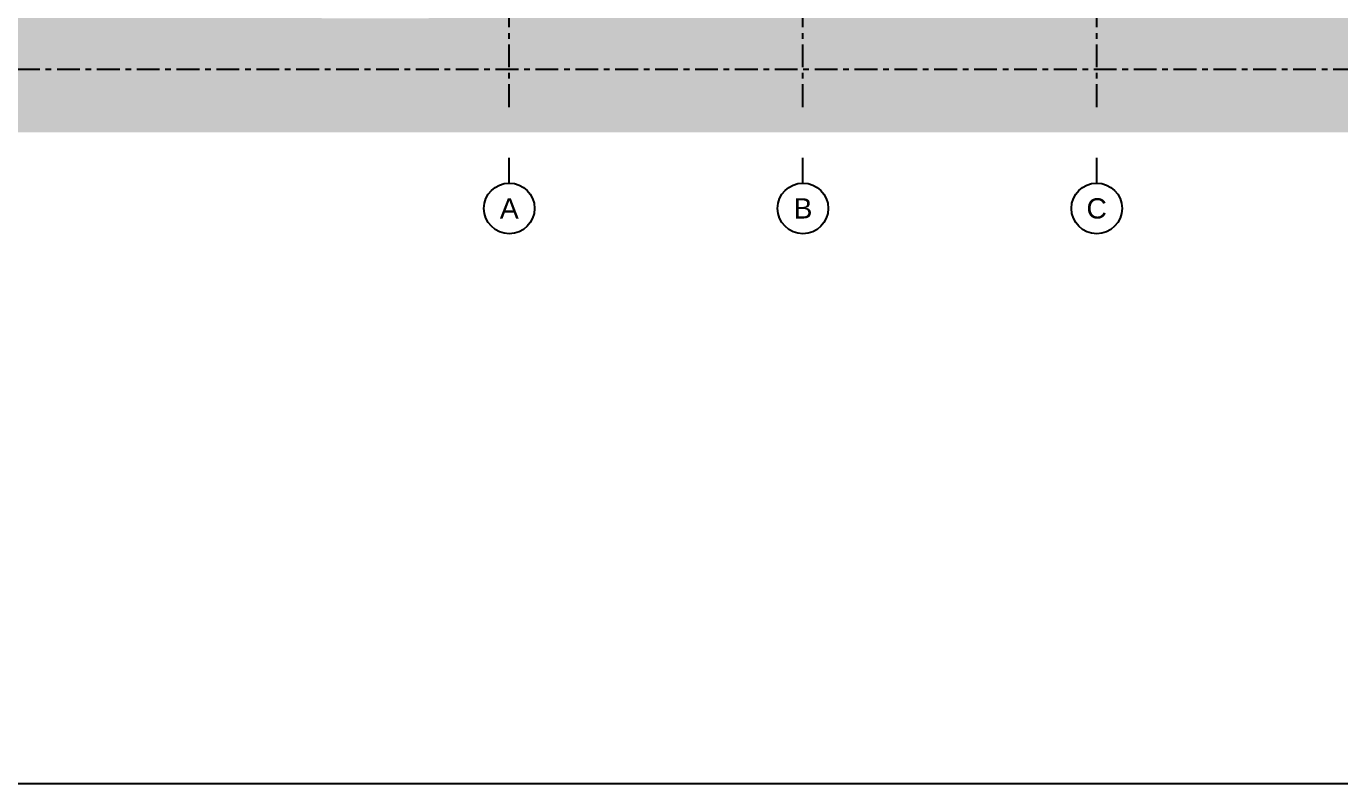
# Model space of a CAD drawing. Header units: millimetres. Extents: x -25371 to 2282244, y -90657 to 147824.
# Drawn here: x 1879630 to 1892599, y -11627 to -4150 of the extents above; entities that cross this region are included whole.
import ezdxf
from ezdxf.enums import TextEntityAlignment as Align

# ---------------------------------------------------------------- set-up
doc = ezdxf.new("R2010")
doc.units = ezdxf.units.MM
doc.linetypes.add('CENTER', pattern=[50.8, 31.75, -6.35, 6.35, -6.35])
doc.linetypes.add('TA_GL_000.90000', pattern=[2.475, 0.9, -0.225, 0.225, -0.225, 0.9])
for name, color, linetype in [('000 - 0_SYM_DWG_GRID-BUBBLE_MAIN_COLOR_6', 7, 'Continuous'), ('000 - 0_SYM_DWG_GRIDLINE_MAIN_COLOR_251', 7, 'Continuous'), ('000 - 0_SYM_DWG_SLOPE-SYM_TEXT_COLOR_3', 7, 'Continuous'), ('000 - GRID', 7, 'CENTER')]:
    doc.layers.add(name, color=color, linetype=linetype)
doc.layers.add('A-DETL-GENF', color=7, linetype='Continuous', lineweight=35)
doc.styles.add('Arial', font='arial.ttf', dxfattribs={"height": 300})
doc.styles.add('TA', font='', dxfattribs={"height": 4.5})
doc.styles.get('TA').set_extended_font_data('Cordia New')

# ---------------------------------------------------------------- blocks, each defined once
blk = doc.blocks.new('A$C7fb6dcac')
at = {"layer": 'Defpoints', "color": 7}
blk.add_lwpolyline([(6587.5, -444), (5812.5, -444), (5812.5, 0), (6587.5, 0)], close=True, dxfattribs=at)
blk = doc.blocks.new('C-1-VS01_REV00_20260616-140725_ELEVATION_4_EX')
at = {"layer": 'A-DETL-GENF', "lineweight": 9}
h = blk.add_hatch(dxfattribs=at)
h.set_pattern_fill('FP_37', style=0, pattern_type=2)
h.set_pattern_definition([(45, (12756.73, -1e-11), (0, 449.0128), [317.5, -317.5]), (45, (12672.54, 84.2), (0, 449.0128), [317.5, -317.5]), (45, (12588.35, 168.38), (0, 449.0128), [317.5, -317.5]), (135, (12588.35, 224.5), (-449.0128, 3e-14), [317.5, -317.5]), (135, (12672.54, 308.7), (-449.0128, 3e-14), [317.5, -317.5]), (135, (12756.73, 392.9), (-449.0128, 3e-14), [317.5, -317.5])])
h.paths.add_polyline_path([(12634, 99377), (26358, 99377), (26358, 101000), (24422, 101000), (24422, 100750), (16252, 100750), (16252, 101000), (9975, 101000), (9975, 100500), (8919, 100500), (8919, 101000), (-28, 101000), (-28, 99377), (12523, 99377)])
blk = doc.blocks.new('*U974')
at = {"layer": '000 - 0_SYM_DWG_GRIDLINE_MAIN_COLOR_251', "color": 7, "linetype": 'ByBlock', "ltscale": 5}
blk.add_line((20, 0), (-588.5, 0), dxfattribs=at)
at = {"color": 7, "style": 'TA', "flags": 1}
blk.add_attdef('LOCATION', (6, -6), '', height=4.5, rotation=270, dxfattribs=at)
blk = doc.blocks.new('*U459')
at = {"layer": '000 - 0_SYM_DWG_GRID-BUBBLE_MAIN_COLOR_6', "color": 7}
blk.add_line((35, 0), (30, 0), dxfattribs=at)
blk.add_circle((40, 0), 5, dxfattribs=at)
at = {"layer": '000 - 0_SYM_DWG_GRIDLINE_MAIN_COLOR_251', "color": 7, "linetype": 'ByBlock', "ltscale": 5}
blk.add_line((20, 0), (-181.5, 0), dxfattribs=at)
at = {"layer": '000 - 0_SYM_DWG_GRIDLINE_MAIN_COLOR_251', "color": 7}
for p in [(-161.5, 0), (0, 0)]:
    blk.add_point(p, dxfattribs=at)
at = {"color": 7, "style": 'TA', "flags": 1}
blk.add_attdef('LOCATION', (6, -6), '', height=4.5, rotation=270, dxfattribs=at)
at = {"layer": '000 - 0_SYM_DWG_SLOPE-SYM_TEXT_COLOR_3', "color": 7, "style": 'Arial'}
blk.add_attdef('GRID-HEAD', text='', height=4, rotation=90, dxfattribs=at).set_placement((40, 0), align=Align.MIDDLE_CENTER)
blk = doc.blocks.new('C-1-VS01_REV00_20260616-141122_ELEVATION_4_DIMS')
at = {"layer": '000 - GRID', "color": 7, "linetype": 'TA_GL_000.90000', "xscale": 50.00000000000004, "yscale": 50.00000000000004, "zscale": 50.00000000000004, "rotation": 270}
for p, values in [((10772, 100625), {'GRID-HEAD': 'A'}), ((13672, 100625), {'GRID-HEAD': 'B'}), ((16572, 100625), {'GRID-HEAD': 'C'})]:
    blk.add_blockref('*U459', p, dxfattribs=at).add_auto_attribs(values)
at = {"layer": '000 - GRID', "color": 7, "linetype": 'TA_GL_000.90000', "xscale": 50.00000000000004, "yscale": 50.00000000000004, "zscale": 50.00000000000004, "rotation": 180}
blk.add_blockref('*U974', (-175, 100000), dxfattribs=at)

msp = doc.modelspace()

# ---------------------------------------------------------------- block references
at = {"color": 7, "xscale": 50, "yscale": 50, "zscale": 50}
msp.add_blockref('A$C7fb6dcac', (1575673.68, 10572.622), dxfattribs=at)
at = {"color": 7}
for name in ['C-1-VS01_REV00_20260616-141122_ELEVATION_4_DIMS', 'C-1-VS01_REV00_20260616-140725_ELEVATION_4_EX']:
    msp.add_blockref(name, (1873627.43, -104572.744), dxfattribs=at)

doc.saveas('drawing.dxf')
